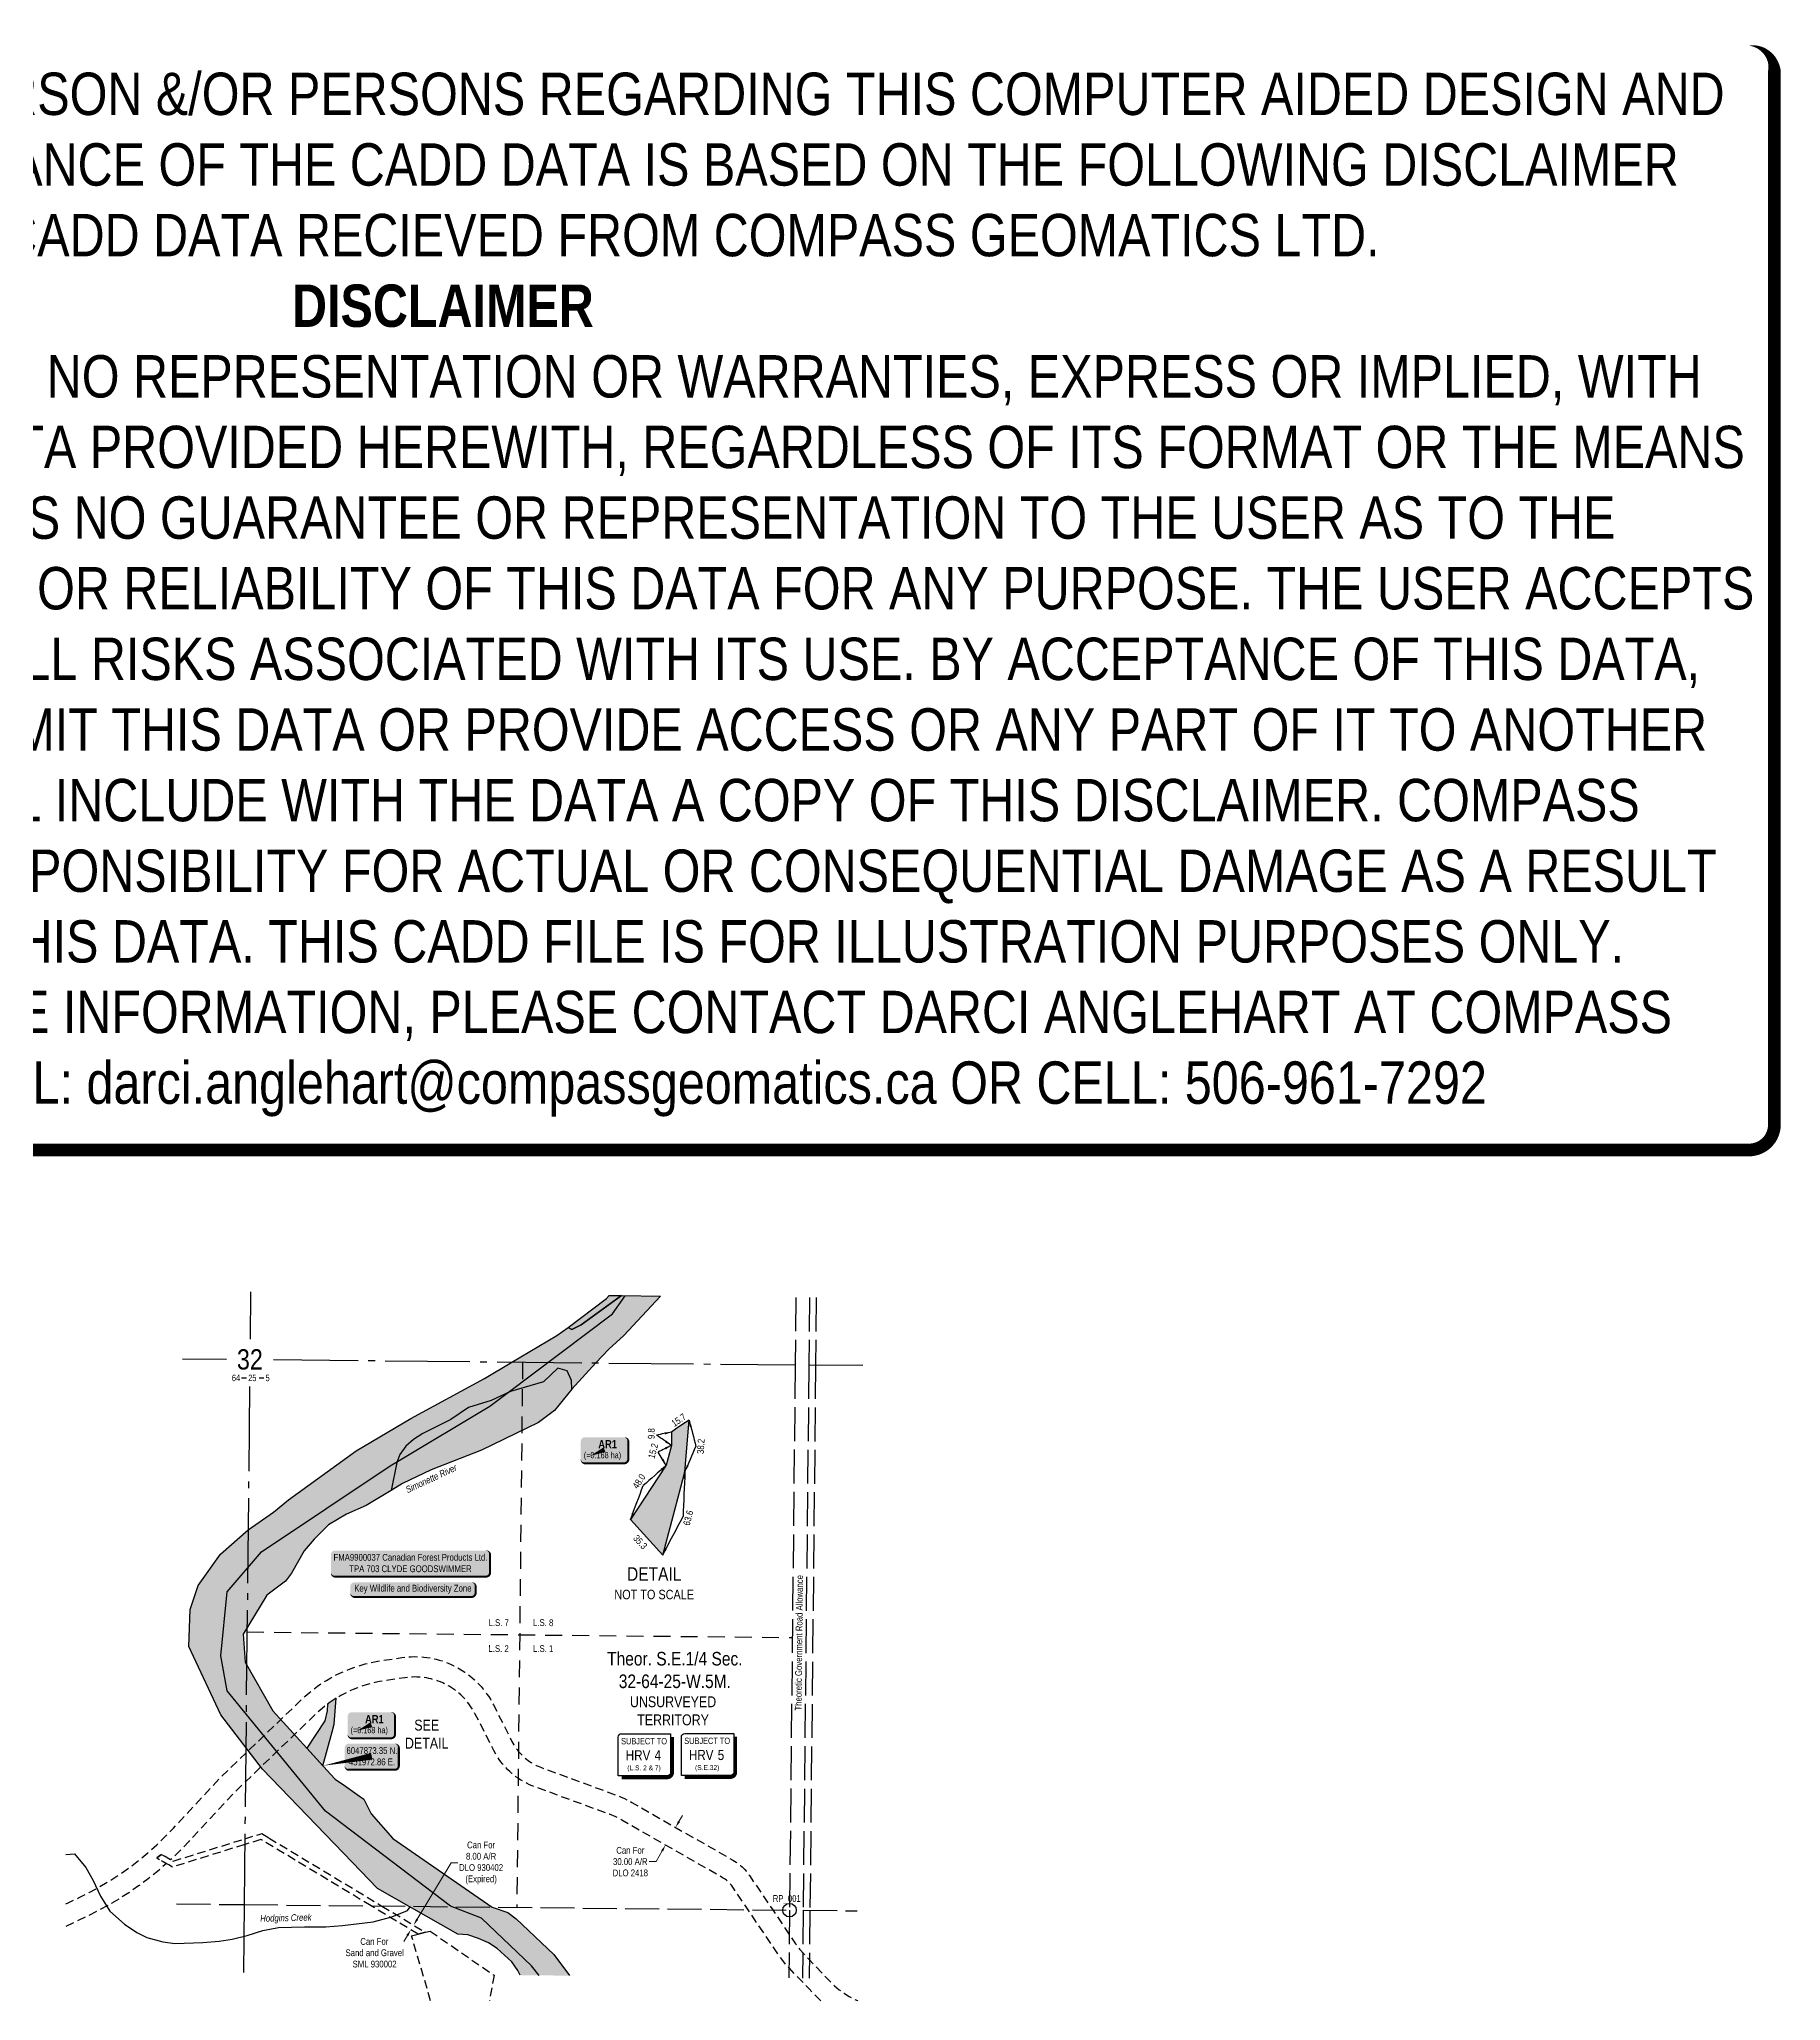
# Model space of a CAD drawing. Extents: x 450176 to 454124, y 6047527 to 6050420.
# Drawn here: x 451554 to 454124, y 6047527 to 6050420 of the extents above; entities that cross this region are included whole.
import ezdxf
from ezdxf.enums import TextEntityAlignment as Align

# ---------------------------------------------------------------- set-up
doc = ezdxf.new("R2010")
doc.units = 0
doc.header["$LTSCALE"] = 5
for name, pattern in [('foc-ACCESSROAD', [3.75, 2.5, -1.25]), ('foc-LSD', [8, 5, -3]), ('foc-QUARTERLINE', [33, 25, -3, 2, -3]), ('foc-UNSURVEYED', [12.5, 10, -2.5])]:
    doc.linetypes.add(name, pattern=pattern)
for name, color, linetype in [('10', 1, 'Continuous'), ('35', 37, 'Continuous'), ('9', 3, 'Continuous'), ('AS-WILDLIFE-BLOCK', 131, 'Continuous'), ('C-SYMBOL', 7, 'Continuous'), ('CG-NOTES', 7, 'Continuous'), ('CTW', 7, 'Continuous'), ('DETAIL-T', 7, 'Continuous'), ('F-AR', 190, 'foc-ACCESSROAD'), ('F-WS', 190, 'foc-ACCESSROAD'), ('L-QSEC', 8, 'foc-QUARTERLINE'), ('L-ROAD-T', 7, 'Continuous'), ('L-SECLBL', 7, 'Continuous'), ('L-SECTION-LSD', 7, 'foc-LSD'), ('L-UNS-T', 3, 'Continuous'), ('L-USEC', 7, 'foc-UNSURVEYED'), ('P-TEMP-BLOCKS', 250, 'Continuous'), ('P-TEMP-H', 41, 'Continuous'), ('P-TEMP_WORKSPACE', 46, 'Continuous'), ('T-WATER', 160, 'Continuous'), ('T-WATER-H', 133, 'Continuous'), ('T-WATER-T', 170, 'Continuous')]:
    doc.layers.add(name, color=color, linetype=linetype)
doc.layers.add('DISCLAIMER', color=7, linetype='Continuous', plot=False)
doc.layers.add('F-AR-T', color=190, linetype='Continuous', lineweight=9)
doc.layers.add('F-WS-T', color=190, linetype='Continuous', lineweight=9)
doc.styles.add('100L', font='ARIALN.TTF', dxfattribs={"height": 11})
doc.styles.add('175L', font='ARIALN.TTF', dxfattribs={"height": 20})
doc.styles.add('80', font='ARIALN.TTF', dxfattribs={"height": 10})
doc.styles.add('80CG', font='ARIALN.TTF', dxfattribs={"height": 10})
doc.styles.add('80L', font='ARIALN.TTF', dxfattribs={"height": 10})
doc.styles.add('BOLD', font='ARIALNB.TTF')
doc.styles.add('foc-LtypeFont', font='ARIALN.TTF', dxfattribs={"height": 7.349999999999999})
doc.styles.add('HRV', font='ARIALN.TTF', dxfattribs={"height": 3})
doc.styles.add('SIMPLEX', font='ARIALN.TTF')
doc.linetypes.add('foc-TOPO-flowdirection-NOLINE', pattern='A,0,[">",foc-LtypeFont,S=0.3,R=0,X=0,Y=-0.945],-20,[">",foc-LtypeFont,S=0.3,R=0,X=0,Y=-0.945],0', length=20)
doc.dimstyles.new('Compass 5 000', dxfattribs={"dimscale": 5, "dimtxt": 9, "dimasz": 2, "dimexe": 0.2, "dimexo": 0.0625, "dimgap": 0.5, "dimtad": 0, "dimtih": 1, "dimtoh": 1, "dimzin": 0, "dimdsep": 46, "dimtxsty": '80CG', "dimcen": 0.1, "dimse1": 1, "dimse2": 1, "dimclrd": 256, "dimclrt": 256, "dimaunit": 1, "dimadec": 4, "dimazin": 0, "dimtfac": 0.06, "dimtofl": 0, "dimtmove": 0, "dimatfit": 1, "dimfxl": 0.2, "dimtolj": 1, "dimtzin": 0, "dimlwd": -1, "dimarcsym": 0})

# ---------------------------------------------------------------- blocks, each defined once
blk = doc.blocks.new('L-SECLBL')
at = {"layer": '9', "color": 7}
for p, q in [((-5.082139060913505, -27.83004804289613), (-12.28857354467345, -27.83004804289613)), ((20.70431141927111, -27.83004804289613), (13.49787693551116, -27.83004804289613))]:
    blk.add_line(p, q, dxfattribs=at)
at = {"layer": '10', "color": 2, "style": 'SIMPLEX'}
blk.add_attdef('SEC', text='', height=30, dxfattribs=at).set_placement((0, 0), align=Align.MIDDLE)
at = {"layer": '10', "color": 5, "style": '80L'}
blk.add_attdef('TWP', text='', height=9.5, dxfattribs=at).set_placement((-14.43410290347765, -27.36845155570791), align=Align.MIDDLE_RIGHT)
blk.add_attdef('RGE', text='', height=9.5, dxfattribs=at).set_placement((3.622123863462547, -27.36845155570791), align=Align.MIDDLE_CENTER)
blk.add_attdef('MER', text='', height=9.5, dxfattribs=at).set_placement((23.16775162027989, -27.36845155570791), align=Align.MIDDLE_LEFT)
blk = doc.blocks.new('*D416')
at = {"layer": 'F-AR-T', "transparency": 16777216}
for p, q in [((452498.1960832672, 6047791.121259183), (452503.1613657544, 6047799.801464815)), ((452473.3690083832, 6047747.719072945), (452464.3187418683, 6047731.897581503)), ((452464.3187418683, 6047731.897581503), (452454.3187418683, 6047731.897581503))]:
    blk.add_line(p, q, dxfattribs=at)
for points in [[(452496.7493823287, 6047791.948806264), (452499.6427842062, 6047790.293712102), (452493.23080078, 6047782.441053551)], [(452471.9223074447, 6047748.546620026), (452474.8157093222, 6047746.891525864), (452478.3342908709, 6047756.399278577)]]:
    blk.add_solid(points, dxfattribs=at)
at = {"layer": 'F-AR-T', "transparency": 16777216, "insert": (452426.3958223602, 6047731.897581503), "char_height": 10, "attachment_point": 5, "style": '80CG'}
blk.add_mtext('\\A1;Can For\\P30.00 A/R\\PDLO 2418', dxfattribs=at)
blk = doc.blocks.new('*D417')
at = {"layer": 'F-AR-T', "transparency": 16777216}
for p, q in [((452111.8342894372, 6047646.813683453), (452161.95797511, 6047730.038582558)), ((452161.95797511, 6047730.038582558), (452171.9579751096, 6047730.038582559)), ((452097.3879872267, 6047622.827178316), (452092.2287517646, 6047614.260831987))]:
    blk.add_line(p, q, dxfattribs=at)
for points in [[(452095.9602628383, 6047623.687050893), (452098.8157116147, 6047621.967305738), (452102.5472226893, 6047631.393524646)], [(452110.4065650487, 6047647.67355603), (452113.2620138251, 6047645.953810876), (452106.6750539751, 6047638.247337123)]]:
    blk.add_solid(points, dxfattribs=at)
at = {"layer": 'F-AR-T', "transparency": 16777216, "insert": (452206.2076340462, 6047730.038582558), "char_height": 10, "width": 420.3956343792634, "attachment_point": 5, "style": '80CG'}
blk.add_mtext('\\A1;Can For\\P8.00 A/R\\PDLO 930402\\P(Expired)', dxfattribs=at)
blk = doc.blocks.new('*U419')
h = blk.add_hatch(color=255)
edge = h.paths.add_edge_path()
edge.add_line((-111.5, -20), (111.5, -20))
edge.add_arc((111.5, -14), 6, 270, 360)
edge.add_line((117.5, -14), (117.5, 12.5))
edge.add_arc((111.5, 12.5), 6, 0, 90)
edge.add_line((111.5, 18.5), (-111.5, 18.5))
edge.add_arc((-111.5, 12.5), 6, 90, 180)
edge.add_line((-117.5, 12.5), (-117.5, -14))
edge.add_arc((-111.5, -14), 6, 180, 270)
at = {"color": 44, "flags": 128}
blk.add_lwpolyline([(-111.5, -20, 3, 3, 0), (111.5, -20, 3, 3, 0.414213562373095), (117.5, -14, 3, 3, 0), (117.5, 12.5, 3, 0, 0.414213562373095), (111.5, 18.5, 0, 0, 0), (-111.5, 18.5, 0, 0, 0.414213562373095), (-117.5, 12.5, 0, 0, 0), (-117.5, -14, 0, 3, 0.414213562373095)], format="xyseb", close=True, dxfattribs=at)
at = {"color": 44, "style": '80'}
blk.add_attdef('ENTER_TEXT_001', (-35.98567530695772, -4.996589358799454), '', height=10, dxfattribs=at)
blk = doc.blocks.new('HRV')
blk.add_lwpolyline([(-35.14270137192347, 31.59985570973913), (37.21496793680001, 31.59985570973913), (37.21496793680001, -25.53846631238594, -0.414213562373095), (32.21496793680001, -30.53846631238594), (-40.14270137192347, -30.53846631238594), (-40.14270137192347, 26.59985570973913, -0.414213562373095)], format="xyb", close=True)
at = {"const_width": 5, "flags": 128}
blk.add_lwpolyline([(-35.14270137192347, -33.03846631238594), (32.21496793680001, -33.03846631238594, 0.4142135623730951), (39.71496793680001, -25.53846631238594), (39.71496793680001, 26.59985570973913)], format="xyb", dxfattribs=at)
at = {"style": '80L'}
blk.add_text('SUBJECT TO', height=9.5, dxfattribs=at).set_placement((-2.010251797374167, 13.05875001333334), align=Align.BOTTOM_CENTER)
blk.add_attdef('(N.W.1/4 00)', text='', height=7.125, dxfattribs=at).set_placement((-2.010251797374167, -24.44815512015521), align=Align.BOTTOM_CENTER)
at = {"layer": 'CTW', "color": 3, "style": 'HRV'}
blk.add_text('HRV', height=15, dxfattribs=at).set_placement((-10.87696241986032, -0.1770973496404622), align=Align.MIDDLE_CENTER)
blk.add_attdef('0', text='', height=15, dxfattribs=at).set_placement((18.27821898267075, -0.1770973496404622), align=Align.MIDDLE_CENTER)
blk = doc.blocks.new('*U423')
h = blk.add_hatch(color=255)
edge = h.paths.add_edge_path()
edge.add_line((-86.49999999999999, -11.5), (86.49999999999999, -11.5))
edge.add_arc((86.49999999999999, -5.5), 6, 270, 360)
edge.add_line((92.49999999999999, -5.5), (92.49999999999999, 4))
edge.add_arc((86.49999999999999, 4), 6, 0, 90)
edge.add_line((86.49999999999999, 10), (-86.49999999999999, 10))
edge.add_arc((-86.49999999999999, 4), 6, 90, 180)
edge.add_line((-92.49999999999999, 4), (-92.49999999999999, -5.5))
edge.add_arc((-86.49999999999999, -5.5), 6, 180, 270)
at = {"color": 131, "flags": 128}
blk.add_lwpolyline([(-86.49999999999999, -11.5, 3, 3, 0), (86.49999999999999, -11.5, 3, 3, 0.414213562373095), (92.49999999999999, -5.5, 3, 3, 0), (92.49999999999999, 4, 3, 0, 0.414213562373095), (86.49999999999999, 10, 0, 0, 0), (-86.49999999999999, 10, 0, 0, 0.414213562373095), (-92.49999999999999, 4, 0, 0, 0), (-92.49999999999999, -5.5, 0, 3, 0.414213562373095)], format="xyseb", close=True, dxfattribs=at)
at = {"color": 131, "style": '80'}
blk.add_attdef('ENTER_TEXT_001', (-35.98567530695772, -4.996589358799454), '', height=10, dxfattribs=at)
blk = doc.blocks.new('*U424')
h = blk.add_hatch(color=191)
edge = h.paths.add_edge_path()
edge.add_line((-28.99999999999999, -20), (28.99999999999999, -20))
edge.add_arc((28.99999999999999, -14), 6, 270, 360)
edge.add_line((34.99999999999999, -14), (34.99999999999999, 12.5))
edge.add_arc((28.99999999999999, 12.5), 6, 0, 90)
edge.add_line((28.99999999999999, 18.5), (-28.99999999999999, 18.5))
edge.add_arc((-28.99999999999999, 12.5), 6, 90, 180)
edge.add_line((-34.99999999999999, 12.5), (-34.99999999999999, -14))
edge.add_arc((-28.99999999999999, -14), 6, 180, 270)
at = {"color": 250, "flags": 128}
blk.add_lwpolyline([(-28.99999999999999, -20, 3, 3, 0), (28.99999999999999, -20, 3, 3, 0.414213562373095), (34.99999999999999, -14, 3, 3, 0), (34.99999999999999, 12.5, 3, 0, 0.414213562373095), (28.99999999999999, 18.5, 0, 0, 0), (-28.99999999999999, 18.5, 0, 0, 0.414213562373095), (-34.99999999999999, 12.5, 0, 0, 0), (-34.99999999999999, -14, 0, 3, 0.414213562373095)], format="xyseb", close=True, dxfattribs=at)
at = {"flags": 128}
blk.add_lwpolyline([(-20.53944845624995, -8.805157110909281, 0, 7.5, 0), (-3.398394867633905e-15, 0, 0, 0, 0)], format="xyseb", dxfattribs=at)
at = {"color": 250}
for tag, p, height, style in [('TEMP_AREA_W1_001', (-9.212824010914055, 2.244292974654144), 12, 'BOLD'), ('ENTER_TEXT_001', (-30.65893587994544, -12.47010782646594), 9, '80')]:
    blk.add_attdef(tag, p, '', height=height, dxfattribs=dict(at, style=style))
blk = doc.blocks.new('*U426')
h = blk.add_hatch(color=254)
edge = h.paths.add_edge_path()
edge.add_line((-33.99999999999998, -20), (33.99999999999998, -20))
edge.add_arc((33.99999999999999, -13.99999999999999), 6.000000000000007, 269.9999999999999, 359.9999999999999)
edge.add_line((39.99999999999999, -14), (39.99999999999999, 12.5))
edge.add_arc((33.99999999999999, 12.49999999999999), 6.000000000000007, 6.785183320455494e-14, 90.00000000000007)
edge.add_line((33.99999999999998, 18.5), (-33.99999999999998, 18.5))
edge.add_arc((-33.99999999999999, 12.49999999999999), 6.000000000000007, 89.99999999999993, 179.9999999999999)
edge.add_line((-39.99999999999999, 12.5), (-39.99999999999999, -14))
edge.add_arc((-33.99999999999999, -13.99999999999999), 6.000000000000007, 180, 270.0000000000001)
at = {"color": 1, "flags": 128}
blk.add_lwpolyline([(-72.0319176371488, -14.01396077627921, 0, 9.999999999999998, 0), (0, 0, 4.999999999999999, 4.999999999999999, 0)], format="xyseb", dxfattribs=at)
blk.add_lwpolyline([(-33.99999999999998, -20, 3, 3, 0), (33.99999999999998, -20, 3, 3, 0.4142135623730951), (39.99999999999999, -14, 3, 3, 0), (39.99999999999999, 12.5, 3, 0, 0.4142135623730951), (33.99999999999998, 18.5, 0, 0, 0), (-33.99999999999998, 18.5, 0, 0, 0.4142135623730951), (-39.99999999999999, 12.5, 0, 0, 0), (-39.99999999999999, -14, 0, 3, 0.4142135623730951)], format="xyseb", close=True, dxfattribs=at)
at = {"color": 1, "style": '80'}
blk.add_attdef('ENTER_TEXT_001', (-35.98567530695772, -4.996589358799454), '', height=10, dxfattribs=at)
blk = doc.blocks.new('Disclaimer_Legal')
at = {"layer": 'DISCLAIMER', "color": 254, "flags": 128}
blk.add_lwpolyline([(-3612.859355113964, -1104.601793492536, 37.5, 37.5, 0), (4096.10254652852, -1104.601793492536, 37.5, 37.5, 0.414213562373095), (4171.10254652852, -1029.601793492536, 37.5, 37.5, 0), (4171.10254652852, 2078.694150954953, 37.5, 0, 0.414213562373095), (4096.10254652852, 2153.694150954953, 0, 0, 0), (-3612.859355113964, 2153.694150954953, 0, 0, 0.414213562373095), (-3687.859355113964, 2078.694150954953, 0, 0, 0), (-3687.859355113964, -1029.601793492536, 0, 37.5, 0.414213562373095)], format="xyseb", close=True, dxfattribs=at)
at = {"layer": 'DISCLAIMER', "color": 254, "insert": (241.6215957072782, 533.9211787312088), "char_height": 125, "width": 7717.567617301413, "attachment_point": 5, "style": '80'}
blk.add_mtext('NOTICE TO THE CORPORATION, PERSON &/OR PERSONS REGARDING THIS COMPUTER AIDED DESIGN AND DRAFTING (CADD) FILES. ACCEPTANCE OF THE CADD DATA IS BASED ON THE FOLLOWING DISCLAIMER WHICH COVERS ALL CADD DATA RECIEVED FROM COMPASS GEOMATICS LTD.\\P{\\fArial Narrow|b1|i0|c0|p34;DISCLAIMER}\\PCOMPASS GEOMATICS LTD. MAKES NO REPRESENTATION OR WARRANTIES, EXPRESS OR IMPLIED, WITH RESPECT TO THE REUSE OF THE DATA PROVIDED HEREWITH, REGARDLESS OF ITS FORMAT OR THE MEANS OF ITS TRANSMISSION. THERE IS NO GUARANTEE OR REPRESENTATION TO THE USER AS TO THE ACCURACY, CURRENCY, SUITABILITY OR RELIABILITY OF THIS DATA FOR ANY PURPOSE. THE USER ACCEPTS THE DATA "AS IS", AND ASSUMES ALL RISKS ASSOCIATED WITH ITS USE. BY ACCEPTANCE OF THIS DATA, THE USER AGREES NOT TO TRANSMIT THIS DATA OR PROVIDE ACCESS OR ANY PART OF IT TO ANOTHER PARTY UNLESS THE USER SHALL INCLUDE WITH THE DATA A COPY OF THIS DISCLAIMER. COMPASS GEOMATICS LTD. ASSUMES NO RESPONSIBILITY FOR ACTUAL OR CONSEQUENTIAL DAMAGE AS A RESULT OF ANY USER\'S RELIANCE ON THIS DATA. THIS CADD FILE IS FOR ILLUSTRATION PURPOSES ONLY.\\PIF YOU REQUIRE MORE ACCURATE INFORMATION, PLEASE CONTACT DARCI ANGLEHART AT COMPASS GEOMATICS LTD. VIA EMAIL: darci.anglehart@compassgeomatics.ca OR CELL: 506-961-7292', dxfattribs=at)

msp = doc.modelspace()

# ---------------------------------------------------------------- hatches: boundary and pattern name
at = {"layer": 'P-TEMP-H'}
h = msp.add_hatch(color=256, dxfattribs=at)
h.dxf.hatch_style = 1
h.paths.add_polyline_path([(452500.9333762128, 6048284.373031485), (452506.9830545429, 6048307.01523024), (452513.1471166664, 6048383.15443923), (452504.0405948139, 6048377.367390784), (452492.9376342468, 6048369.732528682), (452487.2562425761, 6048365.512083504), (452487.0498359589, 6048345.978134916), (452479.3406642, 6048316.534175179), (452426.6455524518, 6048236.390857855), (452474.1654641033, 6048184.188467405)])
h = msp.add_hatch(color=256, dxfattribs=at)
h.dxf.hatch_style = 1
h.paths.add_polyline_path([(451986.2455508328, 6047923.445282848), (451989.2703899978, 6047934.766382227), (451992.3524210596, 6047972.83598672), (451987.7991601333, 6047969.942462497), (451982.2476798498, 6047966.125031446), (451979.4069840143, 6047964.014808859), (451979.3037807058, 6047954.247834565), (451975.4491948264, 6047939.525854695), (451949.1016389523, 6047899.454196033), (451972.861594778, 6047873.353000809)])
at = {"layer": 'T-WATER-H'}
h = msp.add_hatch(color=256, dxfattribs=at)
h.dxf.hatch_style = 1
h.paths.add_polyline_path([(452264.0515316171, 6047564.440937635), (452260.4778290348, 6047571.250144553), (452251.3910726672, 6047583.897339308), (452229.9389070902, 6047603.916363502), (452217.0800831614, 6047612.12183203), (452202.6258976458, 6047618.739581285), (452186.6920791736, 6047623.712265702), (452171.7073352848, 6047624.889409088), (452053.4041080094, 6047692.44325871), (452015.8774244268, 6047731.299985496), (451883.7747922412, 6047868.085553256), (451822.0240166998, 6047948.286724614), (451778.4753189526, 6048041.707439239), (451774.921957903, 6048049.33079219), (451777.1129820446, 6048103.70517329), (451788.8878800275, 6048139.028564824), (451821.4944751603, 6048185.237542151), (451862.3718943082, 6048221.195290363), (451899.8730976247, 6048247.223353666), (451921.8018027195, 6048265.578714974), (452021.6598935773, 6048337.796234741), (452102.4531580123, 6048385.584256484), (452211.2299021474, 6048444.437743851), (452251.8139263066, 6048468.909262011), (452317.8339943747, 6048508.174333176), (452334.7829088857, 6048519.997539714), (452340.0881345198, 6048516.967500842), (452353.907852072, 6048523.636509434), (452413.5227693947, 6048566.836923686), (452413.5227119575, 6048566.836924269), (452470.7092398534, 6048566.2573414), (452416.6861232183, 6048508.156845941), (452394.5459389911, 6048487.819731279), (452375.6931125292, 6048467.653723922), (452339.9788294448, 6048428.66429925), (452339.3858793523, 6048441.431837428), (452333.456070225, 6048455.683456954), (452319.283069179, 6048459.726254695), (452298.1050975323, 6048439.467872052), (452249.6331417625, 6048425.201817468), (452221.0171397172, 6048412.090798363), (452187.6628423666, 6048402.083162619), (452161.7110370432, 6048384.031697299), (452120.001926775, 6048363.325511931), (452106.6229258769, 6048354.835458649), (452094.9558679022, 6048344.807425174), (452086.5001404767, 6048332.54516425), (452082.0330688198, 6048320.459824447), (452073.4100728109, 6048279.536376802), (452036.3910246444, 6048257.34557165), (452007.829877389, 6048244.530420101), (451980.9951393675, 6048228.800270639), (451959.8329252409, 6048207.63866715), (451945.2240739253, 6048190.499406764), (451926.695011973, 6048157.41384387), (451917.521100198, 6048145.502750115), (451889.919491717, 6048124.980341444), (451855.2049123569, 6048067.583275856), (451858.2527814734, 6048026.132274093), (451898.9847788994, 6047954.509430887), (451984.1437434353, 6047860.959140859), (451990.9980518717, 6047853.443775804), (452005.937592013, 6047843.095759494), (452026.7320136018, 6047828.692303183), (452033.377083933, 6047824.089531237), (452044.1014383041, 6047802.352363505), (452075.8419491788, 6047766.100450073), (452222.7078816928, 6047664.804608418), (452245.7531374057, 6047656.821567783), (452258.2058507674, 6047647.649798456), (452313.4398730113, 6047594.958417987), (452336.6416683174, 6047563.706175106)])
h = msp.add_hatch(color=256, dxfattribs=at)
h.dxf.hatch_style = 1
h.paths.add_polyline_path([(452413.5227119575, 6048566.836924256), (452353.907852072, 6048523.636509421), (452340.0881345198, 6048516.967500829), (452334.7829088857, 6048519.997539694), (452391.0728387648, 6048562.504553141), (452394.959305918, 6048567.025063532)])
h = msp.add_hatch(color=256, dxfattribs=at)
h.dxf.hatch_style = 1
h.paths.add_polyline_path([(452339.9788294448, 6048428.664299237), (452314.4210115759, 6048397.657576023), (452290.6869296157, 6048379.636651133), (452206.901135997, 6048339.007375462), (452132.6567892219, 6048309.931876143), (452090.4638581835, 6048289.888754383), (452073.4100728109, 6048279.536376783), (452082.0330688198, 6048320.459824434), (452086.5001415327, 6048332.54526429), (452094.9558689572, 6048344.807525228), (452106.6229258769, 6048354.835458636), (452120.001926775, 6048363.325511918), (452161.7110370432, 6048384.031697286), (452187.6628434195, 6048402.083262662), (452221.0171397172, 6048412.09079835), (452249.6331417625, 6048425.201817455), (452298.1050975323, 6048439.467872039), (452319.283069179, 6048459.726254682), (452333.4560121017, 6048455.683457554), (452339.3858804019, 6048441.431937481)])

# ---------------------------------------------------------------- linework, layer by layer
at = {"layer": '35', "color": 3}
msp.add_circle((452661.308, 6047660.374), 9.994999999999916, dxfattribs=at)
at = {"layer": 'F-AR', "flags": 128}
msp.add_lwpolyline([(452707.3873132484, 6047526.669233138), (452699.4853260815, 6047534.376406696), (452690.2607684421, 6047544.045453708), (452661.0697719104, 6047574.643422542), (452660.4248263906, 6047575.348775702), (452656.8516986625, 6047579.253358897), (452652.8289200002, 6047584.035198336), (452645.3987157539, 6047594.080351382), (452600.0887910891, 6047660.989225714), (452577.4684223217, 6047694.395244658), (452576.4894700834, 6047695.783917112), (452575.4587240356, 6047697.134400512), (452574.3775627099, 6047698.44507927), (452573.247942824, 6047699.714031549), (452572.0711837127, 6047700.939542312), (452570.848952468, 6047702.119792814), (452569.5832057907, 6047703.252861215), (452568.2756772386, 6047704.337728688), (452566.9276206857, 6047705.371980345), (452565.541820263, 6047706.354986696), (452562.6640100393, 6047708.160485191), (452413.8583305833, 6047793.281145081), (452409.4519840595, 6047795.680591139), (452404.9485257845, 6047797.894515227), (452395.6846682853, 6047801.747024227), (452285.1171705262, 6047842.40035591), (452281.4654882736, 6047843.817155571), (452277.866501611, 6047845.363204656), (452274.324726178, 6047847.03665424), (452270.8447294218, 6047848.835054385), (452267.4311389899, 6047850.756154646), (452264.0879959363, 6047852.797210368), (452260.8199849395, 6047854.955870413), (452257.6302834378, 6047857.230199782), (452254.5239143342, 6047859.616843011), (452251.5046734329, 6047862.111857042), (452248.5757909579, 6047864.712805923), (452245.7417728483, 6047867.416940055), (452243.0056538451, 6047870.219823991), (452240.3710076238, 6047873.118517765), (452237.8411605744, 6047876.108682929), (452235.4194558857, 6047879.187582108), (452233.1087527316, 6047882.3506816), (452230.9123203411, 6047885.593743651), (452228.8326193212, 6047888.913039373), (452225.0342209076, 6047895.763404665), (452197.6073561012, 6047949.668144167), (452195.9350086001, 6047952.81524221), (452194.1516082431, 6047955.900260467), (452192.2589869324, 6047958.920477723), (452190.2601794032, 6047961.871458795), (452188.1575809139, 6047964.748775236), (452185.9536616839, 6047967.549599055), (452183.651750188, 6047970.269792219), (452181.2537965751, 6047972.906832431), (452178.7636524374, 6047975.45657615), (452176.184535164, 6047977.915386908), (452173.5189866783, 6047980.281736942), (452170.7710244573, 6047982.550680352), (452167.9440612738, 6047984.720580139), (452165.0413820287, 6047986.78869978), (452162.0670812145, 6047988.751893941), (452159.0245609978, 6047990.607524944), (452155.9178735009, 6047992.353949015), (452152.7508245953, 6047993.988223999), (452149.527470571, 6047995.509106378), (452146.2520294411, 6047996.91415), (452142.9287213091, 6047998.201108835), (452139.5619596184, 6047999.369536214), (452136.1551411389, 6048000.416294049), (452132.7137372138, 6048001.342025341), (452129.2409162776, 6048002.143994719), (452125.7422490489, 6048002.821242858), (452122.2213466955, 6048003.374432313), (452118.68335508, 6048003.800906908), (452115.1318906222, 6048004.101829525), (452111.5724606186, 6048004.275741015), (452108.0091338635, 6048004.322598573), (452104.4456885082, 6048004.24236236), (452100.8880545644, 6048004.035069949), (452093.8054772058, 6048003.24175765), (452062.7065016527, 6047998.629592354), (452056.0610141583, 6047997.520088191), (452049.4604794566, 6047996.169734353), (452042.9133296311, 6047994.57884195), (452036.428273677, 6047992.751922366), (452030.0141527902, 6047990.689482464), (452023.6793674643, 6047988.394335478), (452017.4326236956, 6047985.870692465), (452011.281450143, 6047983.121375776), (452005.2347769992, 6047980.149793407), (451999.3000316065, 6047976.960169798), (451993.485623243, 6047973.55611852), (451987.7991601333, 6047969.942462501), (451982.2476798498, 6047966.12503145), (451976.8388320035, 6047962.107046574), (451971.5801289018, 6047957.895233206), (451961.5398350154, 6047948.911553667), (451858.4478037552, 6047849.674771636), (451841.1052815036, 6047832.980409925), (451774.3657724859, 6047760.958675941), (451765.8476700654, 6047751.995794764), (451748.1471368537, 6047734.729234327), (451734.578524186, 6047742.594756758), (451727.5772730342, 6047737.406658373), (451741.9467221744, 6047729.076760607), (451728.6214528353, 6047717.561686755), (451714.8913334497, 6047706.532823415), (451700.7735570013, 6047696.004903035), (451686.2865758373, 6047685.990743097), (451671.4494295289, 6047676.503655122), (451661.2616971533, 6047670.488677127), (451656.2805059869, 6047667.555756448), (451625.0278881912, 6047651.323319021), (451593.6766136426, 6047636.444765849)], dxfattribs=at)
at = {"layer": 'F-AR'}
msp.add_lwpolyline([(451893.3206761273, 6047766.743831407), (452059.8499423222, 6047666.448599044), (452124.2188298084, 6047627.689220591), (452118.7528641558, 6047626.310195089), (452113.2885386794, 6047624.932659978), (452044.0750852913, 6047666.609312433), (451883.3926672565, 6047763.38426064), (451881.3884050344, 6047764.590792857), (451857.46976569, 6047757.140560522), (451750.8290629278, 6047723.928062889), (451745.5039345805, 6047727.015032299), (451727.5772730342, 6047737.406658373), (451734.578524186, 6047742.594756758), (451751.8025235002, 6047732.610625601), (451857.5583588526, 6047765.548097162), (451880.1433653777, 6047772.582318098), (451882.4348994749, 6047773.337056353), (451893.3206761273, 6047766.743831407)], close=True, dxfattribs=at)
at = {"layer": 'F-WS'}
msp.add_lwpolyline([(452131.7664994079, 6047526.669233138), (452103.6015399091, 6047622.491776229), (452113.2885386794, 6047624.932659978), (452118.7528641558, 6047626.310195089), (452124.2188298084, 6047627.689220591), (452131.047764142, 6047629.412973685), (452225.4344815825, 6047564.199514783), (452218.5787418938, 6047526.669233138)], dxfattribs=at)
at = {"layer": 'L-QSEC'}
for p, q in [((451866.0863762018, 6048572.385166684), (451865.3512433054, 6048502.832285517)), ((451765.4815811825, 6048473.858419492), (451830.4630638359, 6048473.199354794)), ((451899.7069679443, 6048472.497059142), (452669.6654568127, 6048464.687873548)), ((452769.6097928139, 6048463.667600058), (452689.7710859626, 6048464.476352583)), ((451864.6117967007, 6048432.87127291), (451856.533058618, 6047668.520347115)), ((451856.533058618, 6047668.520347115), (451855.4777348911, 6047568.576550725))]:
    msp.add_line(p, q, dxfattribs=at)
at = {"layer": 'L-SECTION-LSD'}
for p, q in [((452267.3551370301, 6048468.768244104), (452258.9205520233, 6047664.448109293)), ((451860.783747594, 6048070.689351834), (452665.4868581767, 6048062.530648302))]:
    msp.add_line(p, q, dxfattribs=at)
at = {"layer": 'L-USEC'}
for p, q in [((452670.7024595296, 6048564.230419214), (452669.6654568127, 6048464.687873548)), ((452690.8081693573, 6048564.026648757), (452689.771107428, 6048464.478419233)), ((452700.865821625, 6048563.924714909), (452699.8287300745, 6048464.373642106)), ((452669.6654568127, 6048464.687873548), (452661.3084564186, 6047660.374105924)), ((452689.7711131712, 6048464.478971256), (452681.414112777, 6047660.165203646)), ((452699.8287386915, 6048464.374470271), (452691.4717382974, 6047660.060702661)), ((451756.9895166903, 6047669.5303111), (451856.533058618, 6047668.520347115)), ((451856.533058618, 6047668.520347115), (452661.3084564186, 6047660.374105924)), ((452661.3084564186, 6047660.374105924), (452660.27000917, 6047560.430385997)), ((452681.4141127561, 6047660.165201732), (452680.3757215409, 6047560.226874543)), ((452681.4141690939, 6047660.170623818), (452761.2528760118, 6047659.362607289)), ((452691.4717382665, 6047660.060699768), (452690.4333750808, 6047560.125070258))]:
    msp.add_line(p, q, dxfattribs=at)
at = {"layer": 'P-TEMP_WORKSPACE'}
for points in [[(452500.9333762128, 6048284.373031487), (452506.9830545429, 6048307.015230243), (452513.1471166664, 6048383.154439232), (452504.0405948139, 6048377.367390786), (452492.9376342468, 6048369.732528684), (452487.2562425761, 6048365.512083507), (452487.0498359589, 6048345.978134919), (452479.3406642, 6048316.534175181), (452426.6455524518, 6048236.390857858), (452474.1654641033, 6048184.188467408)], [(451986.2455508328, 6047923.445282851), (451989.2703899978, 6047934.76638223), (451992.3524210596, 6047972.835986724), (451987.7991601333, 6047969.942462501), (451982.2476798498, 6047966.12503145), (451979.4069840143, 6047964.014808862), (451979.3037807058, 6047954.247834569), (451975.4491948264, 6047939.525854698), (451949.1016389523, 6047899.454196037), (451972.861594778, 6047873.353000812)]]:
    msp.add_lwpolyline(points, close=True, dxfattribs=at)
at = {"layer": 'T-WATER', "flags": 128}
for points in [[(452264.0515316171, 6047564.44093765), (452260.4778290348, 6047571.250144563), (452251.3910726672, 6047583.897339318), (452229.9389070902, 6047603.916363511), (452217.0800831614, 6047612.121832045), (452202.6258976458, 6047618.739581295), (452186.6920791736, 6047623.712265712), (452171.7073352848, 6047624.889409097), (452053.4041080094, 6047692.44325872), (452015.8774244268, 6047731.299985507), (451883.7747922412, 6047868.085553266), (451822.0240166998, 6047948.286724624), (451778.4753189526, 6048041.707439249), (451774.921957903, 6048049.3307922), (451777.1129820446, 6048103.705173301), (451788.8878800275, 6048139.028564834), (451821.4944751603, 6048185.237542161), (451862.3718943082, 6048221.195290373), (451899.8730976247, 6048247.223353676), (451921.8018027195, 6048265.578714984), (452021.6598935773, 6048337.796234751), (452102.4531580123, 6048385.584256493), (452211.2299021474, 6048444.437743861), (452251.8139263066, 6048468.909262026), (452317.8339943747, 6048508.174333191), (452334.7829088857, 6048519.997539727), (452340.0881345198, 6048516.967500852), (452353.907852072, 6048523.636509445), (452413.5227693947, 6048566.836923696), (452413.5227119575, 6048566.836924278), (452470.7092398534, 6048566.257341415), (452416.6861232183, 6048508.156845956), (452394.5459389911, 6048487.819731289), (452375.6931125292, 6048467.653723937), (452339.9788294448, 6048428.66429926), (452339.3858793523, 6048441.431837439), (452333.456070225, 6048455.683456969), (452319.283069179, 6048459.726254705), (452298.1050975323, 6048439.467872063), (452249.6331417625, 6048425.201817483), (452221.0171397172, 6048412.090798372), (452187.6628423666, 6048402.083162628), (452161.7110370432, 6048384.031697309), (452120.001926775, 6048363.325511942), (452106.6229258769, 6048354.83545866), (452094.9558679022, 6048344.807425183), (452086.5001404767, 6048332.54516426), (452082.0330688198, 6048320.459824457), (452073.4100728109, 6048279.536376817), (452036.3910246444, 6048257.345571665), (452007.829877389, 6048244.530420111), (451980.9951393675, 6048228.800270649), (451959.8329252409, 6048207.638667161), (451945.2240739253, 6048190.499406774), (451926.695011973, 6048157.41384388), (451917.521100198, 6048145.502750124), (451889.919491717, 6048124.980341453), (451855.2049123569, 6048067.583275866), (451858.2527814734, 6048026.132274103), (451898.9847788994, 6047954.509430897), (451984.1437434353, 6047860.959140874), (451990.9980518717, 6047853.443775813), (452005.937592013, 6047843.095759509), (452026.7320136018, 6047828.692303193), (452033.377083933, 6047824.089531252), (452044.1014383041, 6047802.35236352), (452075.8419491788, 6047766.100450088), (452222.7078816928, 6047664.804608428), (452245.7531374057, 6047656.821567792), (452258.2058507674, 6047647.649798466), (452313.4398730113, 6047594.958418001), (452336.6416683174, 6047563.706175116)], [(451593.6766136428, 6047742.604856741), (451606.1860628325, 6047743.449249494), (451622.7463182255, 6047723.209382936), (451633.7863072079, 6047703.889184421), (451644.8260179983, 6047680.888881506), (451658.6263411594, 6047658.808977169), (451679.7862431319, 6047639.488956762), (451698.1861938562, 6047627.52921566), (451712.9062567446, 6047620.168957117), (451736.8260518626, 6047613.729133408), (451754.3061355076, 6047610.969069551), (451795.7061050648, 6047612.809261898), (451819.6262525714, 6047614.649147433), (451838.9463262411, 6047617.409470425), (451861.0263850649, 6047622.929089063), (451884.0263071243, 6047630.289300343), (451907.0261881315, 6047634.889102543), (451945.6662106619, 6047635.809229173), (451976.9463938004, 6047635.808872905), (452001.7864122745, 6047637.649401988), (452046.8664679254, 6047643.169072885), (452074.4661295467, 6047650.528950368), (452097.4662070775, 6047659.728846522), (452101.414813367, 6047665.027939442)]]:
    msp.add_lwpolyline(points, dxfattribs=at)
at = {"layer": 'T-WATER', "linetype": 'foc-TOPO-flowdirection-NOLINE', "flags": 128}
for points in [[(452244.437834953, 6048422.821141556), (452400.1288283048, 6048540.10831521), (452418.5976424373, 6048566.785490088)], [(452082.631052391, 6048322.078269945), (452219.1132287079, 6048403.743276895), (452244.437834953, 6048422.821141556)], [(452087.3651802461, 6047722.377121467), (451976.5524142204, 6047806.392411529), (451831.7401505819, 6047983.787064867), (451822.0859336119, 6048035.678707919), (451831.740116859, 6048129.806588933), (451882.4245746653, 6048188.938318239), (452071.8875795518, 6048315.648933953), (452082.631052391, 6048322.078269945)], [(451593.6766136428, 6047742.604856741), (451606.1860628325, 6047743.449249494), (451622.7463182255, 6047723.209382936), (451633.7863072079, 6047703.889184421), (451644.8260179983, 6047680.888881506), (451658.6263411594, 6047658.808977169), (451679.7862431319, 6047639.488956762), (451698.1861938562, 6047627.52921566), (451712.9062567446, 6047620.168957117), (451736.8260518626, 6047613.729133408), (451754.3061355076, 6047610.969069551), (451795.7061050648, 6047612.809261898), (451819.6262525714, 6047614.649147433), (451838.9463262411, 6047617.409470425), (451861.0263850649, 6047622.929089063), (451884.0263071243, 6047630.289300343), (451907.0261881315, 6047634.889102543), (451945.6662106619, 6047635.809229173), (451976.9463938004, 6047635.808872905), (452001.7864122745, 6047637.649401988), (452046.8664679254, 6047643.169072885), (452074.4661295467, 6047650.528950368), (452097.4662070775, 6047659.728846522), (452101.414813367, 6047665.027939442)], [(452291.9821694954, 6047564.158221744), (452280.6587816465, 6047578.31241201), (452207.0456370843, 6047648.305166095), (452161.18841956, 6047666.406546311), (452087.3651802461, 6047722.377121467)]]:
    msp.add_lwpolyline(points, dxfattribs=at)
at = {"layer": 'T-WATER'}
for points in [[(452413.5227119575, 6048566.836924278), (452353.907852072, 6048523.636509445), (452340.0881345198, 6048516.967500852), (452334.7829088857, 6048519.997539727), (452391.0728387648, 6048562.504553164), (452394.959305918, 6048567.025063555)], [(452339.9788294448, 6048428.66429926), (452339.9788294448, 6048428.66429926)]]:
    msp.add_lwpolyline(points, close=True, dxfattribs=at)
msp.add_lwpolyline([(452339.9788294448, 6048428.66429926), (452314.4210115759, 6048397.657576046), (452290.6869296157, 6048379.636651156), (452206.901135997, 6048339.007375496), (452132.6567892219, 6048309.931876166), (452090.4638581835, 6048289.888754406), (452073.4100728109, 6048279.536376817)], dxfattribs=at)

# ---------------------------------------------------------------- block references
at = {"xscale": 0.5, "yscale": 0.5, "zscale": 0.5}
msp.add_blockref('Disclaimer_Legal', (452029.0628021006, 6049334.034714582), dxfattribs=at)
at = {"layer": 'AS-WILDLIFE-BLOCK'}
ref = msp.add_blockref('*U423', (452105.723301959, 6048133.881406331), dxfattribs=dict(at, xscale=0.9995, yscale=0.9995, zscale=0.9995))
ref.add_attrib('ENTER_TEXT_001', 'Key Wildlife and Biodiversity Zone', (452018.9931553014, 6048130.267934298), dxfattribs={"layer": '0', "color": 131, "height": 9.994999999999942, "style": '80'})
at = {"layer": 'CG-NOTES', "xscale": 0.9995, "yscale": 0.9995, "zscale": 0.9995}
for p, values in [((452448.6904165404, 6047889.008224543), {'(N.W.1/4 00)': '(L.S. 2 & 7)', '0': '4'}), ((452541.8586755323, 6047889.445877311), {'(N.W.1/4 00)': '(S.E.32)', '0': '5'})]:
    msp.add_blockref('HRV', p, dxfattribs=at).add_auto_attribs(values)
at = {"layer": 'DETAIL-T'}
ref = msp.add_blockref('*U426', (452044.8574964564, 6047887.359954608), dxfattribs=dict(at, xscale=0.9995, yscale=0.9995, zscale=0.9995))
ref.add_attrib('ENTER_TEXT_001', '6047873.35 N.', (452007.5807826092, 6047890.776844672), dxfattribs={"layer": '0', "color": 1, "height": 9.994999999999942, "style": '80'})
ref.add_attrib('ENTER_TEXT_002', '451972.86 E.', (452011.2181171931, 6047874.077604108), dxfattribs={"layer": '0', "color": 1, "height": 9.994999999999942, "style": '80'})
at = {"layer": 'F-AR-T'}
ref = msp.add_blockref('*U419', (452102.0494450653, 6048172.380555829), dxfattribs=dict(at, xscale=0.9995, yscale=0.9995, zscale=0.9995))
ref.add_attrib('ENTER_TEXT_001', 'FMA9900037 Canadian Forest Products Ltd.', (451988.4398389943, 6048175.797445893), dxfattribs={"layer": '0', "color": 44, "height": 9.994999999999926, "style": '80'})
ref.add_attrib('ENTER_TEXT_002', 'TPA 703 CLYDE GOODSWIMMER', (452011.6410565932, 6048158.961847894), dxfattribs={"layer": '0', "color": 44, "height": 9.994999999999926, "style": '80'})
at = {"layer": 'L-SECLBL', "xscale": 0.9995, "yscale": 0.9995, "zscale": 0.9995}
msp.add_blockref('L-SECLBL', (451865.0343347272, 6048472.848720993), dxfattribs=at).add_auto_attribs({'SEC': '32', 'TWP': '64', 'RGE': '25', 'MER': '5'})
at = {"layer": 'P-TEMP-BLOCKS', "xscale": 0.9995, "yscale": 0.9995, "zscale": 0.9995}
for p in [(452388.3545516919, 6048339.503207114), (452044.2650871669, 6047933.877358055)]:
    msp.add_blockref('*U424', p, dxfattribs=at).add_auto_attribs({'TEMP_AREA_W1_001': 'AR1', 'ENTER_TEXT_001': '(=0.168 ha)'})

# ---------------------------------------------------------------- texts
at = {"layer": '35', "color": 3, "style": '80'}
msp.add_attdef('RP_001', (452636.6023004528, 6047672.554831862), 'RP', height=9.994999999999916, dxfattribs=at)
at = {"layer": 'C-SYMBOL', "color": 3, "insert": (452492.0895809593, 6048041.273840778), "char_height": 19.98999999999984, "width": 201.4984362909447, "attachment_point": 2, "style": '175L'}
msp.add_mtext('Theor. S.E.1/4 Sec. 32-64-25-W.5M.', dxfattribs=at)
at = {"layer": 'DETAIL-T', "color": 3, "attachment_point": 5, "style": '80CG'}
for s, insert, char_height, width in [('DETAIL\\P{\\H0.7x;NOT TO SCALE}', (452461.6525933359, 6048142.50675952), 19.9899999999999, 116.9164102319229), ('SEE\\PDETAIL', (452125.9775181829, 6047919.980014786), 15.99199999999991, 53.76475492496561)]:
    msp.add_mtext(s, dxfattribs=dict(at, insert=insert, char_height=char_height, width=width))
at = {"layer": 'F-WS-T', "insert": (452005.8960480832, 6047619.171904058), "char_height": 9.994999999999942, "attachment_point": 1, "style": '80L'}
msp.add_mtext_dynamic_manual_height_columns('\\pi22.11943;Can For\\P\\pi0.30905;Sand and Gravel\\P\\pi10.69949;SML 930002', width=85.20744317871713, gutter_width=49.97499999999969, heights=[0], dxfattribs=at)
at = {"layer": 'L-ROAD-T', "style": '80L'}
msp.add_text('Theoretic Government Road Allowance', height=9.99499999999994, rotation=89.40470542344318, dxfattribs=at).set_placement((452675.1553952586, 6048054.714655638), align=Align.MIDDLE_CENTER)
at = {"layer": 'L-UNS-T', "color": 3, "insert": (452489.4819054484, 6047954.299281421), "char_height": 15.99199999999988, "attachment_point": 5, "style": '80L'}
msp.add_mtext_dynamic_manual_height_columns('UNSURVEYED TERRITORY', width=126.350544829467, gutter_width=47.4762499999996, heights=[0], dxfattribs=at)
at = {"layer": 'P-TEMP_WORKSPACE', "char_height": 9.994999999999948, "attachment_point": 1, "style": '80L'}
for s, width, insert, rotation in [('\\pi-3.4276;15.7', 13.65976707135048, (452488.6191537622, 6048383.135967218), 34.51404765712453), ('\\pi-0.6425;9.8', 13.65976707135048, (452452.2559437798, 6048356.046818784), 89.39460330526398), ('\\pi0.27837;38.2', 21.78078219645281, (452524.5820723366, 6048333.396800894), 85.98585846480007), ('\\pi-3.39692;15.2', 13.65976707135048, (452453.2453120499, 6048331.525312232), 75.32787086452088), ('\\pi-3.96622;48.0', 13.65976707135048, (452431.0497629226, 6048289.732610564), 56.67464069760927), ('\\pi0.22383;63.6', 21.78078219645281, (452504.051450017, 6048229.270104294), 75.04080672570528), ('\\pi-3.81281;35.3', 13.65976707135048, (452439.7927825495, 6048212.149517478), 312.31164085783513)]:
    msp.add_mtext_dynamic_manual_height_columns(s, width=width, gutter_width=49.97499999999972, heights=[0], dxfattribs=dict(at, insert=insert, rotation=rotation))
at = {"layer": 'T-WATER-T', "attachment_point": 1, "style": '80L'}
for s, width, gutter_width, insert, char_height, rotation in [('{\\fArial Narrow|b0|i1|c0|p34;Simonette River}', 82.54847319235978, 49.97499999999975, (452093.6268245821, 6048284.368430587), 9.994999999999953, 25.029224240577225), ('{\\fArial Narrow|b0|i1|c0|p34;Hodgins Creek}', 76.43284222373764, 49.97499999999972, (451880.1800536379, 6047653.127986614), 9.994999999999948, 1.3641143961789293)]:
    msp.add_mtext_dynamic_manual_height_columns(s, width=width, gutter_width=gutter_width, heights=[0], dxfattribs=dict(at, insert=insert, char_height=char_height, rotation=rotation))

# ---------------------------------------------------------------- dimensions: what is measured, and where the dimension line sits
at = {"layer": 'F-AR-T'}
for base, p1, p2, angle, text, picture, middle in [((452493.23080078, 6047782.441053551), (452461.3486624375, 6047766.115458927), (452476.2451723464, 6047792.1572339), 60.22942463232809, 'Can For\\P30.00 A/R\\PDLO 2418', '*D416', (452426.3958223602, 6047731.897581503)), ((452106.6750539751, 6047638.247337123), (452028.6805670002, 6047675.881040656), (452032.8083982861, 6047682.734853134), 58.94079389867449, 'Can For\\P8.00 A/R\\PDLO 930402\\P(Expired)', '*D417', (452206.2076340462, 6047730.038582558))]:
    dim = msp.add_linear_dim(base=base, p1=p1, p2=p2, angle=angle, text=text, dimstyle='Compass 5 000', dxfattribs=at)
    dim.commit()
    dim.dimension.update_dxf_attribs({"geometry": picture, "text_midpoint": middle, "dimtype": 161})

# ---------------------------------------------------------------- leaders
at = {"layer": 'P-TEMP_WORKSPACE', "path_type": 1}
for points in [[(452513.1471166664, 6048383.154439232), (452523.2759606677, 6048344.355757832)], [(452487.2562425761, 6048365.512083507), (452465.0644717125, 6048361.086373716)], [(452487.0498359589, 6048345.978134919), (452465.0644717125, 6048361.086373716)], [(452487.0498359589, 6048345.978134919), (452467.5872953662, 6048336.092201996)], [(452479.3406642, 6048316.534175181), (452467.5872953662, 6048336.092201996)], [(452506.9830545429, 6048307.015230243), (452523.2759606677, 6048344.355757832)], [(452479.3406642, 6048316.534175181), (452445.4190665469, 6048286.606592195)], [(452506.9830545429, 6048307.015230243), (452504.1575812752, 6048240.830229778)], [(452426.6455524518, 6048236.390857858), (452445.4190665469, 6048286.606592195)], [(452474.1654641033, 6048184.188467408), (452504.1575812752, 6048240.830229778)]]:
    msp.add_leader(points, dimstyle='Compass 5 000', override={"dimgap": 0.5, "dimtad": 0}, dxfattribs=at)

# ---------------------------------------------------------------- next in the draw order: texts
at = {"layer": 'L-SECTION-LSD', "char_height": 9.994999999999921, "attachment_point": 1, "rotation": 359.41911090427715, "style": '100L', "bg_fill": 3, "box_fill_scale": 1.5, "bg_fill_color": 256, "bg_fill_transparency": 0}
for s, width, insert in [('\\pi2.30496;L.S. 7', 30.86502928170965, (452214.9976175386, 6048089.635195849)), ('L.S. 8', 30.38594168535362, (452282.9230383791, 6048089.635195849)), ('\\pi2.13939;L.S. 2', 30.63809305185677, (452214.9976175386, 6048051.36962667)), ('L.S. 1', 29.97619571478605, (452282.9230383791, 6048051.36962667))]:
    msp.add_mtext_dynamic_manual_height_columns(s, width=width, gutter_width=54.97249999999958, heights=[0], dxfattribs=dict(at, insert=insert))

# ---------------------------------------------------------------- next in the draw order: linework, layer by layer
at = {"layer": 'F-AR', "flags": 128}
msp.add_lwpolyline([(451593.6766136428, 6047669.646905162), (451596.8233984807, 6047671.140143064), (451612.1649895472, 6047678.427428353), (451627.8260158537, 6047686.22846352), (451643.1788308868, 6047694.618582558), (451658.2015100603, 6047703.586706772), (451672.8726841038, 6047713.119249441), (451687.1705880668, 6047723.203628619), (451701.0744646767, 6047733.823548633), (451714.5647412634, 6047744.964702617), (451727.6214778761, 6047756.610986114), (451752.3595327696, 6047781.350567628), (451819.6817529097, 6047854.001193478), (451858.8927029945, 6047891.746267222), (451940.7335651774, 6047970.526108281), (451946.4728291523, 6047975.852767327), (451952.4020863582, 6047980.966462264), (451958.5133688384, 6047985.861373536), (451964.7991029753, 6047990.530476446), (451971.2508570644, 6047994.968056366), (451977.8598380525, 6047999.167201523), (451984.6172128567, 6048003.122701847), (451991.5140354097, 6048006.829648672), (451998.5413629272, 6048010.283433476), (452005.6897813443, 6048013.478852201), (452012.9496557993, 6048016.411803939), (452020.3118810399, 6048019.078782598), (452027.7658901929, 6048021.475496839), (452035.3025295421, 6048023.59934166), (452042.9112471561, 6048025.447426535), (452058.3055221859, 6048028.306825933), (452089.404764427, 6048032.918855304), (452093.9991053515, 6048033.516618673), (452098.61177412, 6048033.950467467), (452103.2368927658, 6048034.219763169), (452107.8685843668, 6048034.32396729), (452112.5014983432, 6048034.262836014), (452117.12889533, 6048034.036740593), (452121.7457830157, 6048033.646334073), (452126.3451800212, 6048033.091089507), (452130.9222821117, 6048032.372958937), (452135.4706331734, 6048031.491609975), (452139.9851964256, 6048030.448997064), (452144.4592377211, 6048029.245991642), (452148.8878386149, 6048027.884746986), (452153.2647891433, 6048026.366229067), (452157.5850027365, 6048024.693193354), (452161.8431392254, 6048022.866396454), (452166.0334249703, 6048020.889601828), (452170.1503600914, 6048018.764968778), (452174.1890270314, 6048016.494750571), (452178.1441646888, 6048014.081704436), (452182.0109885465, 6048011.529683443), (452185.7846443237, 6048008.841440504), (452189.4597080076, 6048006.020835404), (452193.0320809348, 6048003.070613082), (452196.4972151569, 6047999.995024378), (452199.8501526215, 6047996.798024211), (452203.0875649701, 6047993.483750484), (452206.2044898562, 6047990.055757849), (452209.1972626942, 6047986.519388661), (452212.0621978053, 6047982.877983972), (452214.7959274828, 6047979.137483507), (452217.3943622126, 6047975.301532786), (452219.8541891837, 6047971.375770723), (452224.3471677862, 6047963.273339913), (452251.7739109326, 6047909.36866554), (452253.1108612115, 6047906.852595302), (452254.5363587852, 6047904.386534395), (452256.0487358095, 6047901.972201734), (452257.6459385403, 6047899.613321831), (452259.3263772051, 6047897.313514234), (452261.0879178221, 6047895.074402699), (452262.9276864516, 6047892.89911988), (452264.8436842643, 6047890.791089492), (452266.8337866829, 6047888.752835869), (452268.8952233731, 6047886.786289656), (452271.0248867538, 6047884.894485903), (452273.2209439113, 6047883.080045944), (452275.4799766129, 6047881.344106629), (452277.7998178392, 6047879.690693878), (452280.1765166846, 6047878.120049419), (452282.607899791, 6047876.635598774), (452285.0907222069, 6047875.238376861), (452287.6215232554, 6047873.931022125), (452290.1971055791, 6047872.713568152), (452295.4705162125, 6047870.558997989), (452406.0378771609, 6047829.906008578), (452411.8784259356, 6047827.619238978), (452417.6181236653, 6047825.089445355), (452428.755024794, 6047819.322719136), (452577.5949621281, 6047734.182762143), (452580.0404606354, 6047732.7141385), (452582.4129568918, 6047731.163814547), (452584.7248807317, 6047729.52505543), (452586.9736973313, 6047727.800089184), (452589.1554184973, 6047725.991159017), (452591.2674056253, 6047724.10169496), (452593.3064781004, 6047722.133331338), (452595.269651612, 6047720.089802003), (452597.1540974441, 6047717.973037831), (452598.9577613787, 6047715.786762984), (452602.3101321757, 6047711.217321255), (452636.5710101409, 6047660.622511561), (452660.9369483108, 6047624.641254961), (452670.2402344652, 6047610.902102706), (452673.1287171968, 6047606.822819108), (452676.1849471738, 6047602.866786734), (452682.7773425155, 6047595.353141471), (452690.707415645, 6047587.04008002), (452721.1933059434, 6047555.08560325), (452724.3604182015, 6047551.882929876), (452727.6409618898, 6047548.796869371), (452731.0303817073, 6047545.831072095), (452734.5248760048, 6047542.98898045), (452738.1192592813, 6047540.275152038), (452741.8087861039, 6047537.691738047), (452745.5894377783, 6047535.24368424), (452749.4557088635, 6047532.932749384), (452753.4022922364, 6047530.762991917), (452757.4250849375, 6047528.73685654), (452761.5177779327, 6047526.857111086), (452761.9688734066, 6047526.669233138)], dxfattribs=at)

doc.saveas('drawing.dxf')
